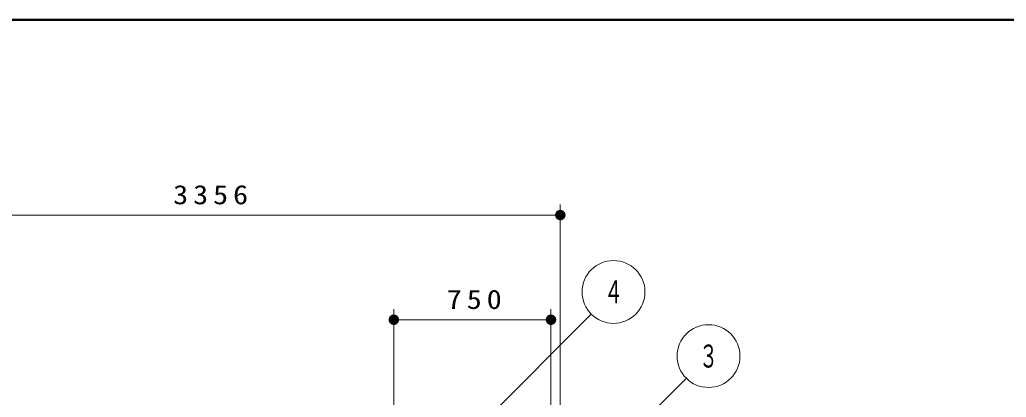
# Model space of a CAD drawing. Units: millimetres on the paper, scale 1:50. Extents: x -385 to 0, y 0 to 267.
# Drawn here: x -337.2 to -243, y 230.9 to 267 of the extents above; entities that cross this region are included whole.
import ezdxf
from ezdxf.enums import TextEntityAlignment as Align

# ---------------------------------------------------------------- set-up
doc = ezdxf.new("R2010")
doc.units = ezdxf.units.MM
doc.layers.add('LY_1', color=140, linetype='Continuous', lineweight=50)
doc.styles.add('ＭＳ ゴシック', font='')
doc.styles.get('ＭＳ ゴシック').set_extended_font_data('MS Gothic')

# ---------------------------------------------------------------- blocks, each defined once
blk = doc.blocks.new('filled_dot')
at = {"color": 0, "linetype": 'Continuous', "lineweight": -2, "const_width": 1.25}
blk.add_lwpolyline([(-0.625, 0, 1), (0.625, 0, 1)], format="xyb", close=True, dxfattribs=at)

msp = doc.modelspace()

# ---------------------------------------------------------------- linework, layer by layer
at = {"layer": 'LY_1', "color": 7}
msp.add_line((0, 267), (-385, 267), dxfattribs=at)
at = {"layer": 'LY_1', "color": 7, "lineweight": 13}
for p, q in [((-285.57, 228.139), (-285.57, 249.339)), ((-352.692, 248.339), (-285.57, 248.339)), ((-301.461, 228.139), (-301.461, 239.339)), ((-286.461, 228.139), (-286.461, 239.339)), ((-301.461, 238.339), (-286.461, 238.339)), ((-293.961, 227.519), (-282.609, 238.872)), ((-286.081, 220.203), (-273.538, 232.746))]:
    msp.add_line(p, q, dxfattribs=at)
for centre in [(-280.487, 240.993), (-271.417, 234.867)]:
    msp.add_circle(centre, 3, dxfattribs=at)

# ---------------------------------------------------------------- block references
at = {"layer": 'LY_1', "color": 7, "lineweight": 13, "xscale": 0.4, "yscale": 0.4, "rotation": 180}
for p in [(-285.57, 248.339), (-286.461, 238.339)]:
    msp.add_blockref('filled_dot', p, dxfattribs=at)
at = {"layer": 'LY_1', "color": 7, "lineweight": 13, "xscale": 0.4, "yscale": 0.4}
msp.add_blockref('filled_dot', (-301.461, 238.339), dxfattribs=at)

# ---------------------------------------------------------------- texts
at = {"layer": 'LY_1', "color": 7, "style": 'ＭＳ ゴシック', "width": 0.6}
for s, p in [('４', (-280.487, 240.993)), ('３', (-271.417, 234.867))]:
    msp.add_text(s, height=2.199, dxfattribs=at).set_placement(p, align=Align.MIDDLE_CENTER)
at = {"layer": 'LY_1', "color": 7, "char_height": 1.833, "attachment_point": 8, "style": 'ＭＳ ゴシック'}
for s, insert in [('\\T1.33;\\W1.15;3356', (-318.714, 249.339)), ('\\T1.33;\\W1.15;750', (-293.546, 239.339))]:
    msp.add_mtext(s, dxfattribs=dict(at, insert=insert))

doc.saveas('drawing.dxf')
